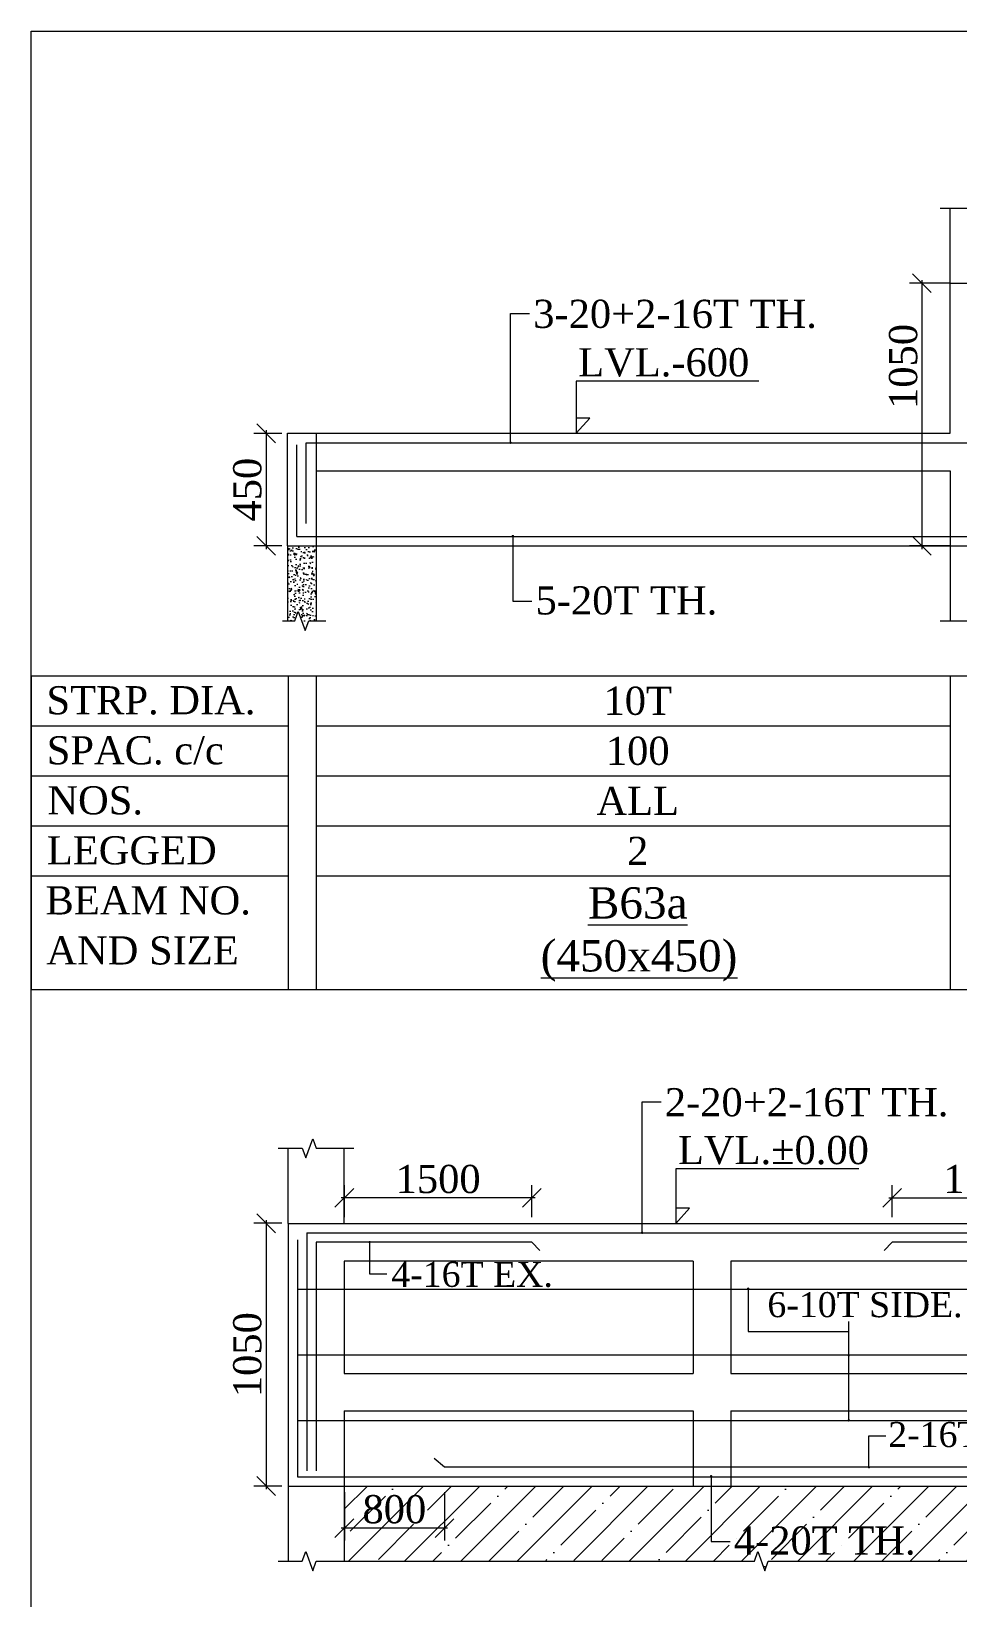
# Model space of a CAD drawing. Header units: millimetres. Extents: x 9781889 to 10654170, y -7852491 to -7608561.
# Drawn here: x 10201467 to 10208875, y -7772739 to -7760218 of the extents above; entities that cross this region are included whole.
import ezdxf
from ezdxf.enums import TextEntityAlignment as Align

# ---------------------------------------------------------------- set-up
doc = ezdxf.new("R2010")
doc.units = ezdxf.units.MM
doc.header["$LTSCALE"] = 10
doc.header["$PDMODE"] = 3
doc.linetypes.add('HIDDEN', pattern=[0.375, 0.25, -0.125])
for name, color, linetype, lineweight in [('LVL', 3, 'Continuous', 0), ('S-CUT OUT LINE', 9, 'Continuous', 0), ('S-DIM L.S.', 7, 'Continuous', 0), ('S-HATCH', 8, 'Continuous', 0), ('S-L.S.SECTION', 5, 'Continuous', 0), ('S-L.S.SLAB LINE', 252, 'HIDDEN', 0), ('S-L.S.STEEL', 1, 'Continuous', 9), ('S-L.S.STEEL 1', 6, 'Continuous', 0), ('S-SECTION MARK', 7, 'Continuous', 0), ('S-SHEET', 251, 'Continuous', 0), ('S-TEXT', 7, 'Continuous', 0), ('S-TEXT L.S. BEAM NO.', 30, 'Continuous', 0), ('S-TEXT. L.S.', 7, 'Continuous', 0)]:
    doc.layers.add(name, color=color, linetype=linetype, lineweight=lineweight)
doc.styles.add('135', font='arial.ttf', dxfattribs={"width": 0.8, "height": 135})
doc.styles.get("Standard").update_dxf_attribs({"font": 'arial.ttf'})
doc.styles.add('TEXT', font='times.ttf')
doc.dimstyles.new('75', dxfattribs={"dimtxt": 135, "dimasz": 90, "dimexe": 0.1, "dimexo": 0.03, "dimgap": 0.09, "dimtad": 1, "dimdec": 0, "dimzin": 0, "dimdsep": 46, "dimtxsty": '135', "dimblk": 'ARCHTICK', "dimcen": 0.09, "dimclrd": 256, "dimclre": 256, "dimclrt": 256, "dimadec": 0, "dimazin": 0, "dimtfac": 1, "dimtdec": 0, "dimtofl": 0, "dimtmove": 1, "dimatfit": 3, "dimldrblk": 'DOTSMALL', "dimfxl": 1, "dimtolj": 1, "dimtzin": 0, "dimlwd": -1, "dimlwe": -1, "dimarcsym": 0})
doc.dimstyles.new('SETU_1', dxfattribs={"dimtxt": 200, "dimasz": 150, "dimexe": 100, "dimexo": 50, "dimgap": 35, "dimtad": 1, "dimdec": 0, "dimzin": 0, "dimdsep": 46, "dimtxsty": 'Standard', "dimblk": 'OBLIQUE', "dimcen": 150, "dimdle": 25, "dimclrd": 256, "dimclre": 7, "dimclrt": 256, "dimadec": 0, "dimazin": 0, "dimtfac": 1, "dimtdec": 0, "dimtofl": 0, "dimtmove": 1, "dimatfit": 3, "dimfxl": 1, "dimtolj": 1, "dimtzin": 0, "dimlwd": -1, "dimlwe": 5, "dimarcsym": 1})

# ---------------------------------------------------------------- blocks, each defined once
blk = doc.blocks.new('_ArchTick')
at = {"color": 0, "linetype": 'ByBlock', "const_width": 0.15}
blk.add_lwpolyline([(-0.5, -0.5), (0.5, 0.5)], dxfattribs=at)
blk = doc.blocks.new('_Oblique')
at = {"color": 0, "linetype": 'ByBlock', "lineweight": -2}
blk.add_line((-0.5, -0.5), (0.5, 0.5), dxfattribs=at)
blk = doc.blocks.new('*D611')
at = {"layer": 'Defpoints', "color": 0, "transparency": 16777216}
for p in [(10203520, -7763432), (10203345, -7764332), (10203520, -7764332)]:
    blk.add_point(p, dxfattribs=at)
at = {"layer": 'S-DIM L.S.', "color": 7, "lineweight": 5, "transparency": 16777216}
for p, q in [((10203470, -7763432), (10203245, -7763432)), ((10203470, -7764332), (10203245, -7764332))]:
    blk.add_line(p, q, dxfattribs=at)
at = {"layer": 'S-DIM L.S.', "transparency": 16777216}
blk.add_line((10203345, -7763407), (10203345, -7764357), dxfattribs=at)
at = {"layer": 'S-DIM L.S.', "transparency": 16777216, "xscale": 150, "yscale": 150, "zscale": 150}
for p, rotation in [((10203345, -7763432), 90), ((10203345, -7764332), 270)]:
    blk.add_blockref('_Oblique', p, dxfattribs=dict(at, rotation=rotation))
at = {"layer": 'S-DIM L.S.', "transparency": 16777216, "insert": (10203195, -7763882), "char_height": 225, "attachment_point": 5, "rotation": 90, "style": 'TEXT'}
blk.add_mtext('\\A1;450', dxfattribs=at)
blk = doc.blocks.new('*D630')
at = {"layer": 'Defpoints', "color": 0, "transparency": 16777216}
for p in [(10203520, -7769747), (10203345, -7771847), (10203520, -7771847)]:
    blk.add_point(p, dxfattribs=at)
at = {"layer": 'S-DIM L.S.', "color": 7, "lineweight": 5, "transparency": 16777216}
for p, q in [((10203470, -7769747), (10203245, -7769747)), ((10203470, -7771847), (10203245, -7771847))]:
    blk.add_line(p, q, dxfattribs=at)
at = {"layer": 'S-DIM L.S.', "transparency": 16777216}
blk.add_line((10203345, -7769722), (10203345, -7771872), dxfattribs=at)
at = {"layer": 'S-DIM L.S.', "transparency": 16777216, "xscale": 150, "yscale": 150, "zscale": 150}
for p, rotation in [((10203345, -7769747), 90), ((10203345, -7771847), 270)]:
    blk.add_blockref('_Oblique', p, dxfattribs=dict(at, rotation=rotation))
at = {"layer": 'S-DIM L.S.', "transparency": 16777216, "insert": (10203195, -7770797), "char_height": 225, "attachment_point": 5, "rotation": 90, "style": 'TEXT'}
blk.add_mtext('\\A1;1050', dxfattribs=at)
blk = doc.blocks.new('*D631')
at = {"layer": 'Defpoints', "color": 0, "transparency": 16777216}
for p in [(10203970, -7769543), (10203970, -7769747, 0), (10205470, -7769747, 0)]:
    blk.add_point(p, dxfattribs=at)
at = {"layer": 'S-DIM L.S.', "color": 7, "lineweight": 5, "transparency": 16777216}
for p, q in [((10203970, -7769697), (10203970, -7769443)), ((10205470, -7769697), (10205470, -7769443))]:
    blk.add_line(p, q, dxfattribs=at)
at = {"layer": 'S-DIM L.S.', "transparency": 16777216}
blk.add_line((10205495, -7769543), (10203945, -7769543), dxfattribs=at)
at = {"layer": 'S-DIM L.S.', "transparency": 16777216, "xscale": 150, "yscale": 150, "zscale": 150, "rotation": 180}
blk.add_blockref('_Oblique', (10203970, -7769543), dxfattribs=at)
at = {"layer": 'S-DIM L.S.', "transparency": 16777216, "xscale": 150, "yscale": 150, "zscale": 150}
blk.add_blockref('_Oblique', (10205470, -7769543), dxfattribs=at)
at = {"layer": 'S-DIM L.S.', "transparency": 16777216, "insert": (10204720, -7769394), "char_height": 225, "attachment_point": 5, "style": 'TEXT'}
blk.add_mtext('\\A1;1500', dxfattribs=at)
blk = doc.blocks.new('*D632')
at = {"layer": 'Defpoints', "color": 0, "transparency": 16777216}
for p in [(10209850, -7769543), (10208350, -7769747, 0), (10209850, -7769747, 0)]:
    blk.add_point(p, dxfattribs=at)
at = {"layer": 'S-DIM L.S.', "color": 7, "lineweight": 5, "transparency": 16777216}
for p, q in [((10208350, -7769697), (10208350, -7769443)), ((10209850, -7769697), (10209850, -7769443))]:
    blk.add_line(p, q, dxfattribs=at)
at = {"layer": 'S-DIM L.S.', "transparency": 16777216}
blk.add_line((10208325, -7769543), (10209875, -7769543), dxfattribs=at)
at = {"layer": 'S-DIM L.S.', "transparency": 16777216, "xscale": 150, "yscale": 150, "zscale": 150, "rotation": 180}
blk.add_blockref('_Oblique', (10208350, -7769543), dxfattribs=at)
at = {"layer": 'S-DIM L.S.', "transparency": 16777216, "xscale": 150, "yscale": 150, "zscale": 150}
blk.add_blockref('_Oblique', (10209850, -7769543), dxfattribs=at)
at = {"layer": 'S-DIM L.S.', "transparency": 16777216, "insert": (10209100, -7769394), "char_height": 225, "attachment_point": 5, "style": 'TEXT'}
blk.add_mtext('\\A1;1500', dxfattribs=at)
blk = doc.blocks.new('*D1199')
at = {"layer": 'Defpoints', "color": 0, "transparency": 16777216}
for p in [(10203970, -7771847, 0), (10204770, -7771847, 0), (10203970, -7772183)]:
    blk.add_point(p, dxfattribs=at)
at = {"layer": 'S-DIM L.S.', "color": 7, "lineweight": 5, "transparency": 16777216}
for p, q in [((10203970, -7771897), (10203970, -7772283)), ((10204770, -7771897), (10204770, -7772283))]:
    blk.add_line(p, q, dxfattribs=at)
at = {"layer": 'S-DIM L.S.', "transparency": 16777216}
blk.add_line((10204795, -7772183), (10203945, -7772183), dxfattribs=at)
at = {"layer": 'S-DIM L.S.', "transparency": 16777216, "xscale": 150, "yscale": 150, "zscale": 150, "rotation": 180}
blk.add_blockref('_Oblique', (10203970, -7772183), dxfattribs=at)
at = {"layer": 'S-DIM L.S.', "transparency": 16777216, "xscale": 150, "yscale": 150, "zscale": 150}
blk.add_blockref('_Oblique', (10204770, -7772183), dxfattribs=at)
at = {"layer": 'S-DIM L.S.', "transparency": 16777216, "insert": (10204370, -7772034), "char_height": 225, "attachment_point": 5, "style": 'TEXT'}
blk.add_mtext('\\A1;800', dxfattribs=at)
blk = doc.blocks.new('*D1310')
at = {"layer": 'Defpoints', "color": 0, "transparency": 16777216}
for p in [(10208864, -7762232), (10208589, -7764332), (10208864, -7764332, 0)]:
    blk.add_point(p, dxfattribs=at)
at = {"layer": 'S-DIM L.S.', "color": 7, "lineweight": 5, "transparency": 16777216}
for p, q in [((10208814, -7762232), (10208489, -7762232)), ((10208814, -7764332), (10208489, -7764332))]:
    blk.add_line(p, q, dxfattribs=at)
at = {"layer": 'S-DIM L.S.', "transparency": 16777216}
blk.add_line((10208589, -7762207), (10208589, -7764357), dxfattribs=at)
at = {"layer": 'S-DIM L.S.', "transparency": 16777216, "xscale": 150, "yscale": 150, "zscale": 150}
for p, rotation in [((10208589, -7762232), 90), ((10208589, -7764332), 270)]:
    blk.add_blockref('_Oblique', p, dxfattribs=dict(at, rotation=rotation))
at = {"layer": 'S-DIM L.S.', "transparency": 16777216, "insert": (10208440, -7762897), "char_height": 225, "attachment_point": 5, "rotation": 90, "style": 'TEXT'}
blk.add_mtext('\\A1;1050', dxfattribs=at)

msp = doc.modelspace()

# ---------------------------------------------------------------- hatches: boundary and pattern name
at = {"layer": 'S-HATCH'}
h = msp.add_hatch(dxfattribs=at)
h.set_pattern_fill('AR-CONC', color=256, scale=0.5)
h.set_pattern_definition([(50, (409787.37, -35714.57), (91.0923345, -7.96954277), [9.525, -104.775]), (355, (409787.37, -35714.57), (-17.6217107, 95.5284226), [7.62, -83.8202921]), (100.4514447, (409794.96, -35715.23), (73.47062355, 87.55887596), [8.0950044, -89.0451223]), (46.1842, (409787.37, -35689.17), (135.5395204, -21.021164), [14.2875, -157.1625]), (96.6355576, (409798.67, -35690.92), (118.702067, 123.7130623), [12.1425116, -133.5678041]), (351.1841512, (409787.37, -35689.17), (118.702067, 123.7130623), [11.4299835, -125.729866]), (21, (409800.07, -35695.52), (75.80719563, -51.1325991), [9.525, -104.775]), (326, (409800.07, -35695.52), (30.9010142, 92.09398306), [7.62, -83.82]), (71.451445, (409806.39, -35699.78), (106.70820964, 40.96138444), [8.0950044, -89.0449688]), (37.5, (409787.372, -35714.567), (1.544301625, 42.27751944), [0, -82.804, 0, -85.09, 0, -84.1375]), (7.5, (409787.372, -35714.567), (33.40983126, 50.09028741), [0, -48.514, 0, -80.899, 0, -32.0675]), (327.5, (409759.05, -35714.567), (67.79529758, -2.864372), [0, -31.75, 0, -99.06, 0, -131.445]), (317.5, (409746.35, -35714.567), (74.0645907, 12.71324552), [0, -41.275, 0, -65.786, 0, -93.345])])
h.paths.add_polyline_path([(10203745.6, -7764931.7), (10203629.9, -7764931.7), (10203601.9, -7764854.9), (10203573.9, -7764931.7), (10203515.6, -7764931.7), (10203515.6, -7764331.7), (10203745.6, -7764331.7)])
h = msp.add_hatch(dxfattribs=at)
h.set_pattern_fill('ANSI35', color=256, scale=50)
h.set_pattern_definition([(45, (57338.4, 15356.85), (-224.506403, 224.506403), []), (45, (57562.9, 15356.85), (-224.506403, 224.506403), [396.875, -79.375, 0, -79.375])])
h.paths.add_polyline_path([(10209849.7, -7772447.2), (10207360.5, -7772447.2), (10207332.5, -7772524.1), (10207276.6, -7772370.4), (10207248.6, -7772447.2), (10203969.8, -7772451), (10203969.8, -7771851), (10209849.7, -7771847.2)])
h.paths.add_polyline_path([(10205447.8, -7772447.2), (10206224.7, -7772447.2), (10206224.7, -7772442.2), (10205447.8, -7772442.2)], flags=16)
h.paths.add_polyline_path([(10208757.7, -7772447.2), (10209534.7, -7772447.2), (10209534.7, -7772442.2), (10208757.7, -7772442.2)], flags=17)

# ---------------------------------------------------------------- linework, layer by layer
at = {"layer": 'LVL', "linetype": 'Continuous', "elevation": 0}
for points in [[(10207285, -7763014.7), (10205823.8, -7763014.7), (10205823.8, -7763431.7), (10205931.9, -7763309.6), (10205823.8, -7763309.6)], [(10208083.3, -7769312.2), (10206622.1, -7769312.2), (10206622.1, -7769747.2), (10206730.2, -7769625.1), (10206622.1, -7769625.1)]]:
    msp.add_lwpolyline(points, dxfattribs=at)
at = {"layer": 'S-CUT OUT LINE', "color": 5, "elevation": 0}
for points in [[(10208735.9, -7761631.7), (10208978.5, -7761631.7), (10209006.5, -7761708.5), (10209062.4, -7761554.9), (10209090.4, -7761631.7), (10209341.1, -7761631.7)], [(10208735.9, -7764931.7), (10208978.5, -7764931.7), (10209006.5, -7764854.9), (10209062.4, -7765008.5), (10209090.4, -7764931.7), (10209341.1, -7764931.7)], [(10203441.5, -7769147.2), (10203632.9, -7769147.2), (10203660.9, -7769224.1), (10203716.9, -7769070.4), (10203744.8, -7769147.2), (10204044.8, -7769147.2)], [(10203441.5, -7772447.2), (10203632.9, -7772447.2), (10203660.9, -7772370.4), (10203716.9, -7772524.1), (10203744.8, -7772447.2), (10204044.8, -7772447.2)], [(10203969.8, -7772447.2), (10207248.6, -7772447.2), (10207276.6, -7772370.4), (10207332.5, -7772524.1), (10207360.5, -7772447.2), (10209849.7, -7772447.2)]]:
    msp.add_lwpolyline(points, dxfattribs=at)
at = {"layer": 'S-CUT OUT LINE', "color": 1, "elevation": 0}
msp.add_lwpolyline([(10203476.3, -7764931.7), (10203573.9, -7764931.7), (10203601.9, -7764854.9), (10203657.8, -7765008.5), (10203685.8, -7764931.7), (10203820.6, -7764931.7)], dxfattribs=at)
at = {"layer": 'S-L.S.SECTION'}
for p, q in [((10208814.2, -7762231.7, 0), (10208814.2, -7761631.7, 0)), ((10208814.2, -7763431.7, 0), (10208814.2, -7762231.7, 0)), ((10208814.2, -7762231.7, 0), (10230729.2, -7762231.7, 0)), ((10203515.6, -7763431.7, 0), (10208814.2, -7763431.7, 0)), ((10203515.6, -7764331.7, 0), (10203515.6, -7763431.7, 0)), ((10203515.6, -7764331.7, 0), (10203515.6, -7763431.7, 0)), ((10203519.7, -7764331.7, 0), (10230729.2, -7764331.7, 0)), ((10208814.2, -7764331.7, 0), (10208814.2, -7764931.7, 0)), ((10203519.7, -7769747.2, 0), (10203519.7, -7769147.2, 0)), ((10203969.8, -7769747.2, 0), (10203969.8, -7769147.2, 0)), ((10203519.7, -7769747.2, 0), (10216304.7, -7769747.2, 0)), ((10203519.7, -7769747.2, 0), (10203519.7, -7771847.2, 0)), ((10203519.7, -7771847.2, 0), (10216304.7, -7771847.2, 0)), ((10203519.7, -7771847.2, 0), (10203519.7, -7772447.2, 0)), ((10203969.8, -7771847.2, 0), (10203969.8, -7772447.2, 0))]:
    msp.add_line(p, q, dxfattribs=at)
at = {"layer": 'S-L.S.SECTION', "color": 1}
for p, q in [((10203515.6, -7764331.7, 0), (10203515.6, -7764931.7, 0)), ((10203745.6, -7764331.7, 0), (10203745.6, -7764931.7, 0))]:
    msp.add_line(p, q, dxfattribs=at)
at = {"layer": 'S-L.S.SLAB LINE', "ltscale": 0.3}
for p, q in [((10203745.6, -7763431.7, 0), (10203745.6, -7764331.7, 0)), ((10203745.6, -7763431.7, 0), (10203745.6, -7764331.7, 0)), ((10203745.6, -7763431.7, 0), (10203745.6, -7764331.7, 0)), ((10203745.6, -7763731.7, 0), (10208814.2, -7763731.7, 0)), ((10208814.2, -7763731.7, 0), (10208814.2, -7764331.7, 0)), ((10203969.7, -7770047.2, 0), (10206759.7, -7770047.2, 0)), ((10203969.7, -7770047.2, 0), (10203969.7, -7770947.2, 0)), ((10206759.7, -7770047.2, 0), (10206759.7, -7770947.2, 0)), ((10207059.7, -7770047.2, 0), (10209849.7, -7770047.2, 0)), ((10207059.7, -7770047.2, 0), (10207059.7, -7770947.2, 0)), ((10203969.7, -7770947.2, 0), (10206759.7, -7770947.2, 0)), ((10207059.7, -7770947.2, 0), (10209849.7, -7770947.2, 0)), ((10203969.7, -7771247.2, 0), (10206759.7, -7771247.2, 0)), ((10203969.7, -7771247.2, 0), (10203969.7, -7771847.2, 0)), ((10206759.7, -7771247.2, 0), (10206759.7, -7771847.2, 0)), ((10207059.7, -7771247.2, 0), (10209849.7, -7771247.2, 0)), ((10207059.7, -7771247.2, 0), (10207059.7, -7771847.2, 0))]:
    msp.add_line(p, q, dxfattribs=at)
at = {"layer": 'S-L.S.STEEL'}
for p, q in [((10203590.6, -7764256.7, 0), (10203590.6, -7763522.7, 0)), ((10203665.6, -7763506.7, 0), (10210714.3, -7763506.7, 0)), ((10203665.6, -7764151.8, 0), (10203665.6, -7763506.7, 0)), ((10203590.6, -7764256.7, 0), (10230654.2, -7764256.7, 0)), ((10203594.7, -7769878.2, 0), (10203594.7, -7771772.2, 0)), ((10203669.7, -7769822.2, 0), (10216154.7, -7769822.2, 0)), ((10203669.7, -7769822.2, 0), (10203669.7, -7771725.4, 0)), ((10203744.7, -7769897.2, 0), (10203744.7, -7771725.4, 0)), ((10205469.8, -7769897.2, 0), (10203744.7, -7769897.2, 0)), ((10205469.8, -7769897.2, 0), (10205533, -7769964.1, 0)), ((10203594.7, -7771772.2, 0), (10216229.7, -7771772.2, 0))]:
    msp.add_line(p, q, dxfattribs=at)
at = {"layer": 'S-L.S.STEEL', "elevation": 0}
msp.add_lwpolyline([(10209139.1, -7771629), (10209049.6, -7771697.2), (10204769.9, -7771697.2), (10204687.9, -7771626.5)], dxfattribs=at)
at = {"layer": 'S-L.S.STEEL'}
msp.add_polyline3d([(10211699.8, -7769897.2, 0), (10208349.7, -7769897.2, 0), (10208286.6, -7769964.1, 0)], dxfattribs=at)
at = {"layer": 'S-L.S.STEEL 1'}
for p, q in [((10203594.7, -7770272.2, 0), (10216229.7, -7770272.2, 0)), ((10203594.7, -7770797.2, 0), (10216229.7, -7770797.2, 0)), ((10203594.7, -7771322.2, 0), (10216229.7, -7771322.2, 0))]:
    msp.add_line(p, q, dxfattribs=at)
at = {"layer": 'S-SHEET'}
for p, q in [((10201466.6, -7765369.7, 0), (10203519.7, -7765369.7, 0)), ((10201466.6, -7765369.7), (10201466.6, -7767879)), ((10203519.7, -7765369.7, 0), (10203519.7, -7767879, 0)), ((10203519.7, -7765369.7, 0), (10230729.2, -7765369.7, 0)), ((10203745.6, -7765369.7, 0), (10203745.6, -7767879, 0)), ((10208814.2, -7765369.7, 0), (10208814.2, -7767879, 0)), ((10201466.6, -7765769.7, 0), (10203519.7, -7765769.7, 0)), ((10203745.6, -7765769.7, 0), (10208814.2, -7765769.7, 0)), ((10201466.6, -7766169.7, 0), (10203519.7, -7766169.7, 0)), ((10203745.6, -7766169.7, 0), (10208814.2, -7766169.7, 0)), ((10201466.6, -7766569.7, 0), (10203519.7, -7766569.7, 0)), ((10203745.6, -7766569.7, 0), (10208814.2, -7766569.7, 0)), ((10201466.6, -7766969.7, 0), (10203519.7, -7766969.7, 0)), ((10203745.6, -7766969.7, 0), (10208814.2, -7766969.7, 0)), ((10201466.6, -7767879), (10252800.8, -7767879)), ((10201466.6, -7767879, 0), (10203519.7, -7767879, 0)), ((10203519.7, -7767879, 0), (10230729.2, -7767879, 0))]:
    msp.add_line(p, q, dxfattribs=at)
msp.add_lwpolyline([(10201466.6, -7760218.1), (10252800.8, -7760218.1), (10252800.8, -7801877.7), (10201466.6, -7801877.7)], close=True, dxfattribs=at)

# ---------------------------------------------------------------- texts
at = {"layer": 'LVL', "style": 'TEXT'}
for s, p in [('LVL.-600', (10205839.6, -7762976.3, 0)), ('LVL.%%P0.00', (10206637.8, -7769273.8, 0))]:
    msp.add_text(s, height=225, dxfattribs=at).set_placement(p)
at = {"layer": 'S-L.S.STEEL 1', "style": 'TEXT'}
msp.add_text('6-10T SIDE.', height=200, dxfattribs=at).set_placement((10207353.2, -7770497.1, 0))
at = {"layer": 'S-TEXT', "style": 'TEXT'}
for s, p in [('STRP. DIA.', (10202423.5, -7765677.7, 0)), ('SPAC. c/c', (10202297.8, -7766077.7, 0)), ('NOS.', (10201977.3, -7766477.7, 0)), ('LEGGED', (10202269.9, -7766877.7, 0)), ('BEAM NO.', (10202401.1, -7767277.7, 0)), ('AND SIZE', (10202355.9, -7767677.7, 0))]:
    msp.add_text(s, height=225, dxfattribs=at).set_placement(p, align=Align.CENTER)
at = {"layer": 'S-TEXT', "linetype": 'ByBlock', "style": 'TEXT'}
for s, p in [('10T', (10206316.1, -7765569.7, 0)), ('100', (10206316.1, -7765969.7, 0)), ('ALL', (10206316.1, -7766369.7, 0)), ('2', (10206316.1, -7766769.7, 0))]:
    msp.add_text(s, height=225, dxfattribs=at).set_placement(p, align=Align.MIDDLE_CENTER)
at = {"layer": 'S-TEXT L.S. BEAM NO.', "color": 145, "linetype": 'ByBlock', "style": 'TEXT'}
for s, p in [('%%UB63a', (10205917.3, -7767310.3, 0)), ('%%U(450x450)', (10205539.9, -7767733.3, 0))]:
    msp.add_text(s, height=250, dxfattribs=at).set_placement(p)
at = {"layer": 'S-TEXT. L.S.', "style": 'TEXT'}
for s, height, p in [('3-20+2-16T TH.', 225, (10205480.6, -7762588.8, 0)), ('5-20T TH.', 225, (10205499, -7764879.5, 0)), ('2-20+2-16T TH.', 225, (10206532.8, -7768891.2, 0)), ('4-16T EX.', 200, (10204345.6, -7770254.8, 0)), ('2-16T EX.', 200, (10208319.3, -7771535.2, 0)), ('4-20T TH.', 225, (10207084.6, -7772395.1, 0))]:
    msp.add_text(s, height=height, dxfattribs=at).set_placement(p)

# ---------------------------------------------------------------- dimensions: what is measured, and where the dimension line sits
at = {"layer": 'S-DIM L.S.', "color": 7}
dim = msp.add_linear_dim(base=(10208589.1, -7764331.7, 0), p1=(10208864.2, -7762231.7, 0), p2=(10208864.2, -7764331.7, 0), angle=90, dimstyle='SETU_1', override={"dimtxt": 225, "dimlfac": 0.5, "dimtxsty": 'TEXT'}, dxfattribs=at)
dim.commit()
dim.dimension.update_dxf_attribs({"geometry": '*D1310', "text_midpoint": (10208589.1, -7762897.2, 0), "dimtype": 160})
for base, p1, p2, picture, middle in [((10203344.6, -7764331.7, 0), (10203519.7, -7763431.7, 0), (10203519.7, -7764331.7, 0), '*D611', (10203195.1, -7763881.7, 0)), ((10203344.6, -7771847.2, 0), (10203519.7, -7769747.2, 0), (10203519.7, -7771847.2, 0), '*D630', (10203195.1, -7770797.2, 0))]:
    dim = msp.add_linear_dim(base=base, p1=p1, p2=p2, angle=90, dimstyle='SETU_1', override={"dimtxt": 225, "dimlfac": 0.5, "dimtxsty": 'TEXT'}, dxfattribs=at)
    dim.commit()
    dim.dimension.update_dxf_attribs({"geometry": picture, "text_midpoint": middle})
at = {"layer": 'S-DIM L.S.'}
for base, p1, p2, picture, middle in [((10203969.8, -7769543.4, 0), (10205469.8, -7769747.2, 0), (10203969.8, -7769747.2, 0), '*D631', (10204719.8, -7769394, 0)), ((10203969.8, -7772183.3, 0), (10204769.9, -7771847.2, 0), (10203969.8, -7771847.2, 0), '*D1199', (10204369.9, -7772033.9, 0))]:
    dim = msp.add_linear_dim(base=base, p1=p1, p2=p2, dimstyle='SETU_1', override={"dimtxt": 225, "dimtxsty": 'TEXT'}, dxfattribs=at)
    dim.commit()
    dim.dimension.update_dxf_attribs({"geometry": picture, "text_midpoint": middle})
dim = msp.add_linear_dim(base=(10209849.7, -7769543.4, 0), p1=(10208349.7, -7769747.2, 0), p2=(10209849.7, -7769747.2, 0), angle=180, dimstyle='SETU_1', override={"dimtxt": 225, "dimtxsty": 'TEXT'}, dxfattribs=at)
dim.commit()
dim.dimension.update_dxf_attribs({"geometry": '*D632', "text_midpoint": (10209099.7, -7769394, 0)})

# ---------------------------------------------------------------- leaders
at = {"layer": 'S-L.S.STEEL 1'}
for points in [[(10207199.7, -7770269.1, 0), (10207199.7, -7770611.5, 0), (10208004.2, -7770611.5, 0)], [(10208004.2, -7771322.2, 0), (10208004.2, -7770532.5, 0)], [(10208004.2, -7770801.5, 0), (10208004.2, -7770532.5, 0)]]:
    msp.add_leader(points, dimstyle='75', override={"dimasz": 75, "dimclrd": 6}, dxfattribs=at)
at = {"layer": 'S-SECTION MARK'}
for points in [[(10205299, -7763506.7, 0), (10205299, -7762473.7, 0), (10205451.5, -7762473.7, 0)], [(10205317.3, -7764252.8, 0), (10205317.3, -7764774.7, 0), (10205469.9, -7764774.7, 0)], [(10206351.1, -7769822.2, 0), (10206351.1, -7768776, 0), (10206503.7, -7768776, 0)], [(10204171.5, -7769897.2, 0), (10204171.5, -7770149.6, 0), (10204310.9, -7770149.6, 0)], [(10208165.4, -7771697.2, 0), (10208165.4, -7771444.9, 0), (10208300.8, -7771444.9, 0)], [(10206902.9, -7771768.3, 0), (10206902.9, -7772290.2, 0), (10207055.5, -7772290.2, 0)]]:
    msp.add_leader(points, dimstyle='75', override={"dimasz": 75}, dxfattribs=at)

doc.saveas('drawing.dxf')
